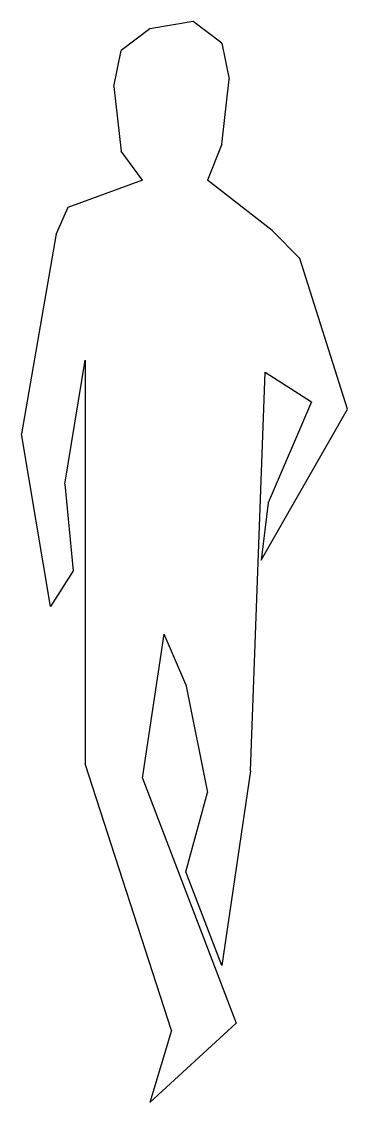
# Model space of a CAD drawing. Extents: x -0.45 to 0.7, y 0 to 3.81.
import ezdxf

# ---------------------------------------------------------------- set-up
doc = ezdxf.new("R2010")
doc.units = 0
doc.layers.get('0').update_dxf_attribs({"linetype": 'CONTINUOUS'})

msp = doc.modelspace()

# ---------------------------------------------------------------- linework, layer by layer
at = {"linetype": 'BYBLOCK'}
for points, invisible_edges in [([(0.1524, 3.81), (0, 3.7846), (-0.1016, 3.7084), (0.254, 3.7338)], 4), ([(-0.1016, 3.7084), (0.254, 3.7338), (0.2794, 3.6068), (-0.127, 3.5814)], 5), ([(0.2794, 3.6068), (-0.127, 3.5814), (-0.1016, 3.3528), (0.254, 3.3782)], 5), ([(-0.1016, 3.3528), (0.254, 3.3782), (0.2032, 3.2512), (-0.0254, 3.2512)], 5), ([(0.2032, 3.2512), (-0.0254, 3.2512), (-0.2892, 3.1548), (0.4318, 3.0734)], 5), ([(0.4318, 3.0734), (-0.2892, 3.1548), (-0.3305, 3.0623), (0.5288, 2.9753)], 5), ([(-0.2286, 2.6162), (-0.3305, 3.0623), (-0.4526, 2.3573), (-0.3002, 2.1795)], 5), ([(0.5288, 2.9753), (0.4067, 2.5744), (0.5702, 2.4697), (0.6972, 2.4443)], 5), ([(0.4067, 2.5744), (0.127, 1.4732), (0.0508, 1.651), (-0.2286, 2.6162)], 13), ([(0.0508, 1.651), (-0.2286, 2.6162), (-0.2286, 1.1938), (-0.0254, 1.143)], 5), ([(0.4067, 2.5744), (0.127, 1.4732), (0.2032, 1.0922), (0.3556, 1.1684)], 5), ([(0.6972, 2.4443), (0.5702, 2.4697), (0.4178, 2.1141), (0.3924, 1.9109)], 1), ([(-0.4526, 2.3573), (-0.3002, 2.1795), (-0.2709, 1.8733), (-0.351, 1.7477)], 1), ([(-0.2286, 1.1938), (-0.0254, 1.143), (0.3048, 0.2794), (0.0762, 0.254)], 5), ([(0.2032, 1.0922), (0.3556, 1.1684), (0.254, 0.4826), (0.127, 0.8128)], 1), ([(0.3048, 0.2794), (0.0762, 0.254), (0, 0)], 1)]:
    msp.add_3dface(points, dxfattribs=dict(at, invisible_edges=invisible_edges))

doc.saveas('drawing.dxf')
